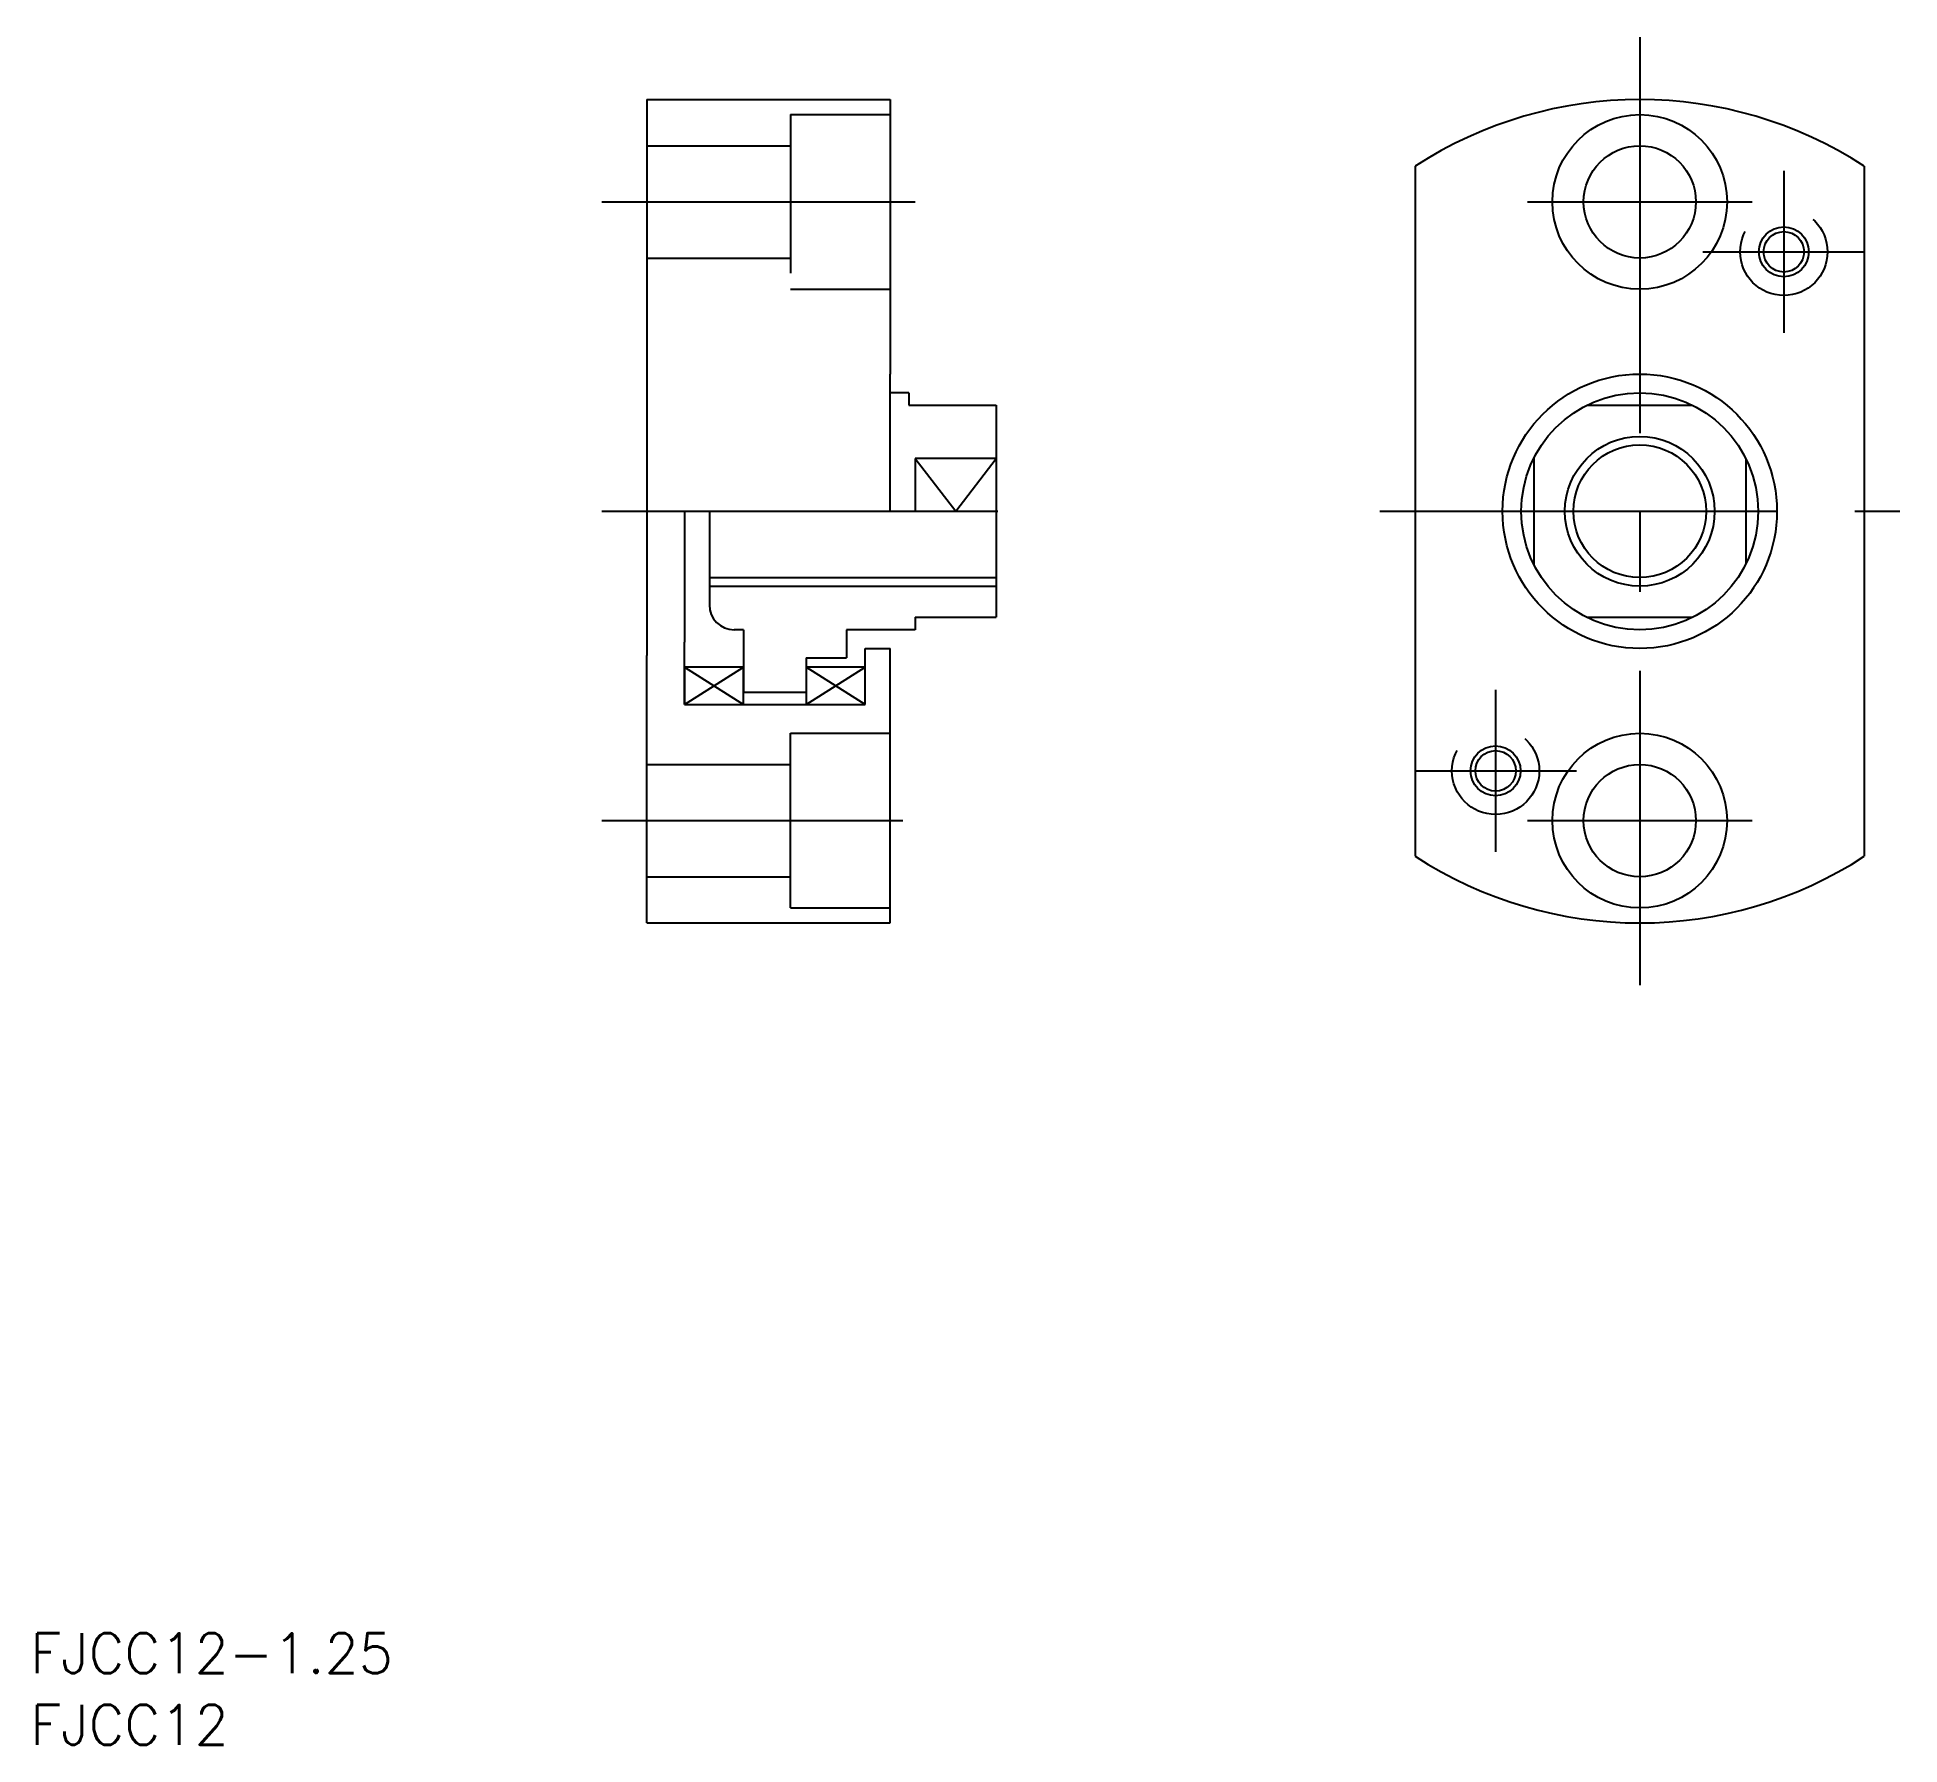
# Model space of a CAD drawing. Extents: x 48 to 198, y 5 to 142.
import ezdxf

# ---------------------------------------------------------------- set-up
doc = ezdxf.new("R2010")
doc.units = 0
doc.linetypes.add('CENTER', pattern=[50.8, 31.75, -6.35, 6.35, -6.35])
doc.linetypes.add('DASHED', pattern=[19.05, 12.7, -6.35])
doc.layers.get('0').update_dxf_attribs({"linetype": 'CONTINUOUS'})
doc.layers.add('CENTER', color=1, linetype='CENTER')
doc.styles.get("Standard").update_dxf_attribs({"font": 'txt.shx', "bigfont": 'bigfont.shx'})

msp = doc.modelspace()

# ---------------------------------------------------------------- linework, layer by layer
at = {"color": 7, "linetype": 'CONTINUOUS'}
for p, q in [((97.12, 136.94), (116.62, 136.94)), ((97.12, 136.94), (97.12, 117.99)), ((116.62, 136.94), (116.62, 114.94)), ((158.72, 131.6), (158.72, 76.28)), ((194.72, 131.6), (194.72, 76.28)), ((97.12, 117.99), (97.12, 92.39)), ((116.62, 103.94), (116.62, 114.94)), ((118.12, 113.44), (116.62, 113.44)), ((118.12, 113.44), (118.12, 112.44)), ((118.12, 112.44), (125.12, 112.44)), ((125.12, 112.44), (125.12, 103.94)), ((172.47, 112.44), (180.96, 112.44)), ((125.12, 108.18), (118.62, 108.18)), ((118.62, 108.18), (121.87, 103.94)), ((118.62, 108.18), (118.62, 103.94)), ((121.87, 103.94), (125.12, 108.18)), ((168.22, 108.18), (168.22, 99.7)), ((185.22, 108.18), (185.22, 99.7)), ((100.12, 103.94), (100.12, 93.44)), ((102.12, 103.94), (102.12, 96.44)), ((125.12, 103.94), (125.12, 95.44)), ((102.12, 98.62), (125.12, 98.62)), ((104.87, 94.44), (104.12, 94.44)), ((104.87, 94.44), (104.87, 89.44)), ((118.62, 94.44), (113.12, 94.44)), ((113.12, 94.44), (113.12, 92.19)), ((118.62, 95.44), (118.62, 94.44)), ((118.62, 95.44), (125.12, 95.44)), ((172.47, 95.44), (180.96, 95.44)), ((100.12, 88.44), (100.12, 93.44)), ((114.62, 92.94), (116.62, 92.94)), ((114.62, 88.44), (114.62, 92.94)), ((116.62, 70.94), (116.62, 92.94)), ((97.12, 70.94), (97.12, 92.39)), ((104.87, 91.44), (100.12, 91.44)), ((100.12, 88.44), (104.87, 91.44)), ((100.12, 91.44), (104.87, 88.44)), ((100.12, 91.44), (100.12, 88.44)), ((104.87, 88.44), (104.87, 91.44)), ((109.87, 92.19), (113.12, 92.19)), ((109.87, 92.19), (109.87, 89.44)), ((109.87, 91.44), (109.87, 88.44)), ((109.87, 88.44), (114.62, 91.44)), ((114.62, 88.44), (109.87, 91.44)), ((114.62, 91.44), (109.87, 91.44)), ((114.62, 88.44), (114.62, 91.44)), ((100.12, 88.44), (114.62, 88.44)), ((100.12, 88.44), (104.87, 88.44)), ((104.87, 89.44), (109.87, 89.44)), ((109.87, 88.44), (114.62, 88.44)), ((108.62, 86.14), (116.62, 86.14)), ((108.62, 72.14), (108.62, 86.14)), ((97.12, 83.64), (108.62, 83.64)), ((97.12, 74.64), (108.62, 74.64)), ((108.62, 72.14), (116.62, 72.14)), ((97.12, 70.94), (116.62, 70.94))]:
    msp.add_line(p, q, dxfattribs=at)
at = {"color": 3, "linetype": 'DASHED'}
for p, q in [((108.62, 135.74), (116.62, 135.74)), ((108.62, 135.74), (108.62, 121.74)), ((97.12, 133.24), (108.62, 133.24)), ((97.12, 124.24), (108.62, 124.24)), ((108.62, 121.74), (116.62, 121.74))]:
    msp.add_line(p, q, dxfattribs=at)
at = {"color": 3, "linetype": 'CONTINUOUS'}
msp.add_line((102.12, 97.94), (125.12, 97.94), dxfattribs=at)
at = {"color": 7, "linetype": 'CONTINUOUS'}
for centre, radius in [((176.72, 128.74), 7), ((176.72, 128.74), 4.5), ((188.27, 124.74), 1.62), ((176.72, 103.94), 11), ((176.72, 103.94), 9.5), ((176.72, 103.94), 5.32), ((176.72, 79.14), 7), ((165.16, 83.13), 1.62), ((176.72, 79.14), 4.5)]:
    msp.add_circle(centre, radius, dxfattribs=at)
at = {"color": 3, "linetype": 'DASHED'}
for centre in [(188.27, 124.74), (165.16, 83.13)]:
    msp.add_circle(centre, 3.5, dxfattribs=at)
at = {"color": 3, "linetype": 'CONTINUOUS'}
for centre, radius in [((188.27, 124.74), 2), ((176.72, 103.94), 6), ((165.16, 83.13), 2)]:
    msp.add_circle(centre, radius, dxfattribs=at)
at = {"color": 7, "linetype": 'CONTINUOUS'}
for centre, radius, start, end in [((176.72, 103.94), 33, 56.9443, 123.0557), ((104.12, 96.44), 2, 180, 270), ((176.72, 103.94), 33, 236.9443, 303.0557)]:
    msp.add_arc(centre, radius, start, end, dxfattribs=at)
at = {"layer": 'CENTER', "color": 1, "linetype": 'CENTER'}
for p, q in [((176.72, 141.94), (176.72, 65.94)), ((188.27, 131.24), (188.27, 118.24)), ((93.5, 128.74), (118.62, 128.74)), ((167.72, 128.74), (185.72, 128.74)), ((181.77, 124.74), (194.77, 124.74)), ((93.5, 103.94), (130.12, 103.94)), ((93.5, 103.94), (130.12, 103.94)), ((155.87, 103.94), (197.57, 103.94)), ((165.16, 89.63), (165.16, 76.63)), ((158.66, 83.13), (171.66, 83.13)), ((93.5, 79.14), (117.62, 79.14)), ((167.72, 79.14), (185.72, 79.14))]:
    msp.add_line(p, q, dxfattribs=at)

# ---------------------------------------------------------------- texts
at = {"color": 7, "linetype": 'CONTINUOUS'}
for s, p in [('FJCC12-1.25', (47.68, 10.8)), ('FJCC12', (47.68, 5.06))]:
    msp.add_text(s, height=3.2, dxfattribs=at).set_placement(p)

doc.saveas('drawing.dxf')
